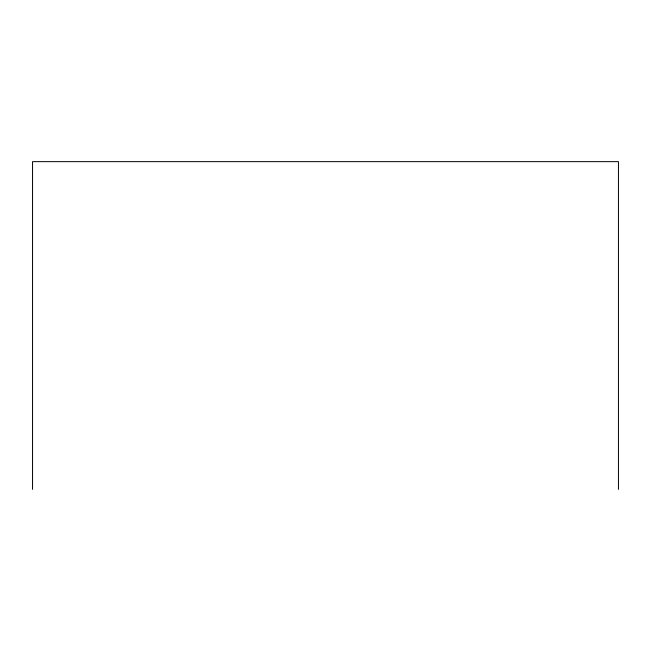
<?xml version="1.0" encoding="UTF-8"?>
<svg xmlns="http://www.w3.org/2000/svg" width="651" height="651" viewBox="0 0 651 651"><rect width="100%" height="100%" fill="white"/><g stroke="black" fill="none" stroke-linecap="round" stroke-linejoin="round"><path stroke-width="0.98" d="M618.45 489.357L618.45 161.643L32.55 161.643L32.55 489.357"/></g></svg>
